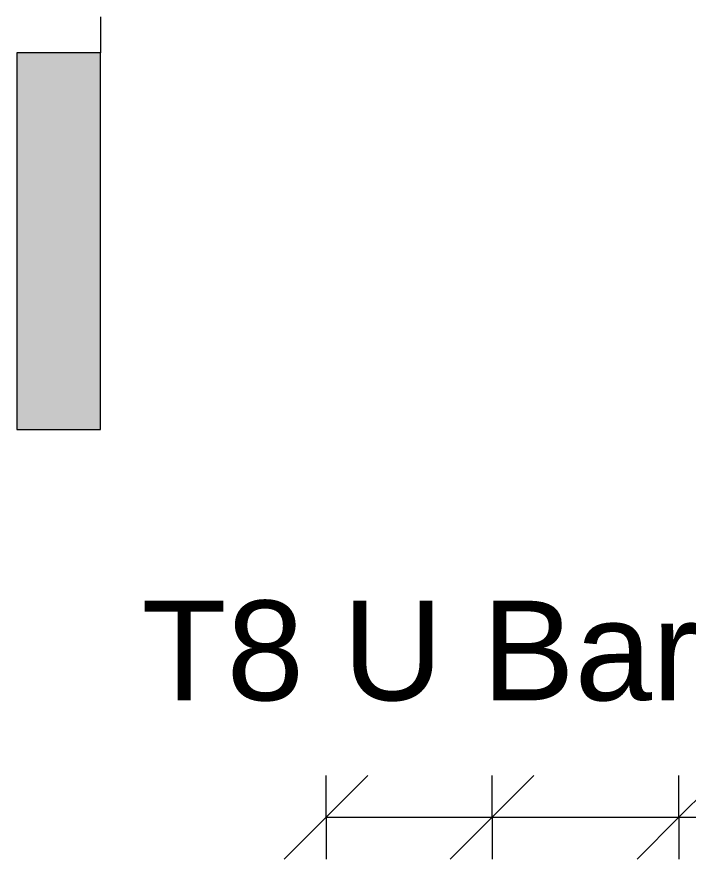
# Model space of a CAD drawing. Header units: millimetres. Extents: x -1209 to 17985, y -2296 to 18684.
# Drawn here: x 1365 to 2007, y -2236 to -1431 of the extents above; entities that cross this region are included whole.
import ezdxf

# ---------------------------------------------------------------- set-up
doc = ezdxf.new("R2010")
doc.units = ezdxf.units.MM
for name, color, linetype, lineweight in [('A-ANNO-DIMS', 211, 'Continuous', 9), ('A-ANNO-DIMS-40', 211, 'Continuous', 9), ('G-ANNO-SYMB', 111, 'Continuous', 9), ('S-RBAR-IDEN', 171, 'Continuous', 9)]:
    doc.layers.add(name, color=color, linetype=linetype, lineweight=lineweight)
doc.styles.add('Arial', font='arial.ttf', dxfattribs={"height": 95.25})
doc.dimstyles.new('Arrow_Filled_-_2_5_NI_UI_1', dxfattribs={"dimscale": 304.8, "dimtxt": 104.736395, "dimasz": 0.262467, "dimexe": 0.131234, "dimexo": 0.0625, "dimgap": 0.131234, "dimtad": 1, "dimdec": 4, "dimzin": 0, "dimdsep": 46, "dimtxsty": 'Arial', "dimblk1": 'OBLIQUE', "dimblk2": 'OBLIQUE', "dimsah": 1, "dimcen": 0.09, "dimazin": 0, "dimtfac": 1, "dimtdec": 4, "dimtix": 1, "dimtmove": 0, "dimatfit": 3, "dimfxl": 0.131234, "dimfxlon": 1, "dimtvp": 1, "dimtolj": 1, "dimtzin": 0, "dimarcsym": 2})

# ---------------------------------------------------------------- blocks, each defined once
blk = doc.blocks.new('DIMBLOCK78-Elevation Front Copy 1')
at = {"layer": 'A-ANNO-DIMS-40'}
for p, q in [((1660.77, -2196.11), (1700.77, -2156.11)), ((1660.77, -2196.11), (1660.77, -2156.11)), ((1819.4, -2196.11), (1859.4, -2156.11)), ((1819.4, -2196.11), (1819.4, -2156.11)), ((1660.77, -2196.11), (1620.77, -2236.11)), ((1660.77, -2196.11), (1819.4, -2196.11)), ((1660.77, -2196.11), (1660.77, -2236.11)), ((1819.4, -2196.11), (1779.4, -2236.11)), ((1819.4, -2196.11), (1819.4, -2236.11))]:
    blk.add_line(p, q, dxfattribs=at)
blk = doc.blocks.new('_Oblique')
at = {"color": 0, "linetype": 'ByBlock', "lineweight": -2}
blk.add_line((-0.5, -0.5), (0.5, 0.5), dxfattribs=at)
blk = doc.blocks.new('DIMBLOCK79-Elevation Front Copy 1')
at = {"layer": 'A-ANNO-DIMS-40'}
for p, q in [((1819.4, -2196.11), (1859.4, -2156.11)), ((1819.4, -2196.11), (1819.4, -2156.11)), ((1998.03, -2196.11), (2038.03, -2156.11)), ((1998.03, -2196.11), (1998.03, -2156.11)), ((1819.4, -2196.11), (1779.4, -2236.11)), ((1819.4, -2196.11), (1998.03, -2196.11)), ((1819.4, -2196.11), (1819.4, -2236.11)), ((1998.03, -2196.11), (1958.03, -2236.11)), ((1998.03, -2196.11), (1998.03, -2236.11))]:
    blk.add_line(p, q, dxfattribs=at)
blk = doc.blocks.new('DIMBLOCK80-Elevation Front Copy 1')
at = {"layer": 'A-ANNO-DIMS-40'}
for p, q in [((1998.03, -2196.11), (2038.03, -2156.11)), ((1998.03, -2196.11), (1998.03, -2156.11)), ((2157.91, -2196.11), (2197.91, -2156.11)), ((2157.91, -2196.11), (2157.91, -2156.11)), ((1998.03, -2196.11), (1958.03, -2236.11)), ((1998.03, -2196.11), (2157.91, -2196.11)), ((1998.03, -2196.11), (1998.03, -2236.11)), ((2157.91, -2196.11), (2117.91, -2236.11)), ((2157.91, -2196.11), (2157.91, -2236.11))]:
    blk.add_line(p, q, dxfattribs=at)
blk = doc.blocks.new('Detail View - M_Section Tail - Filled Horizontal-14034-Elevation Front Copy 1')
at = {"layer": 'G-ANNO-SYMB'}
blk.add_hatch(color=256, dxfattribs=at).paths.add_polyline_path([(2042.62, -1465.68), (2122.62, -1465.68), (2122.62, -1825.68), (2042.62, -1825.68)])
for p, q in [((2042.62, -1465.68), (2042.62, -1825.68)), ((2122.62, -1465.68), (2042.62, -1465.68)), ((2122.62, -1825.68), (2122.62, -1465.68)), ((2042.62, -1825.68), (2122.62, -1825.68))]:
    blk.add_line(p, q, dxfattribs=at)

msp = doc.modelspace()

# ---------------------------------------------------------------- linework, layer by layer
at = {"layer": 'G-ANNO-SYMB'}
msp.add_line((1445.11565, -1431.43096), (1445.11565, -1465.68026), dxfattribs=at)

# ---------------------------------------------------------------- block references
msp.add_blockref('Detail View - M_Section Tail - Filled Horizontal-14034-Elevation Front Copy 1', (-677.5, 0), dxfattribs=at)

# ---------------------------------------------------------------- dimensions: what is measured, and where the dimension line sits
at = {"layer": 'A-ANNO-DIMS'}
for base, p1, p2, override, picture, middle in [((1819.39885, -2196.10892), (1660.77013, -2156.10892), (1819.39885, -2156.10892), {"dimpost": '<>', "dimfxl": 158.628718}, 'DIMBLOCK78-Elevation Front Copy 1', (1740.08449, -2107.47684)), ((1998.02757, -2196.10892), (1819.39885, -2156.10892), (1998.02757, -2156.10892), {"dimpost": '<>', "dimfxl": 178.628718}, 'DIMBLOCK79-Elevation Front Copy 1', (1908.71321, -2107.47684)), ((2157.90629, -2196.10892), (1998.02757, -2156.10892), (2157.90629, -2156.10892), {"dimpost": '<>', "dimfxl": 159.878718}, 'DIMBLOCK80-Elevation Front Copy 1', (2077.96693, -2107.47684))]:
    dim = msp.add_linear_dim(base=base, p1=p1, p2=p2, dimstyle='Arrow_Filled_-_2_5_NI_UI_1', override=override, dxfattribs=at)
    dim.commit()
    dim.dimension.update_dxf_attribs({"geometry": picture, "text_midpoint": middle})

# ---------------------------------------------------------------- next in the draw order: texts
at = {"layer": 'S-RBAR-IDEN', "insert": (1484.3503, -1989.11461), "char_height": 95.25, "width": 1452.65775, "attachment_point": 1, "style": 'Arial', "bg_fill": 3, "box_fill_scale": 0, "bg_fill_color": 256, "bg_fill_true_color": 3254780160, "bg_fill_transparency": 256}
msp.add_mtext('T8 U Bar @200 mm', dxfattribs=at)

doc.saveas('drawing.dxf')
